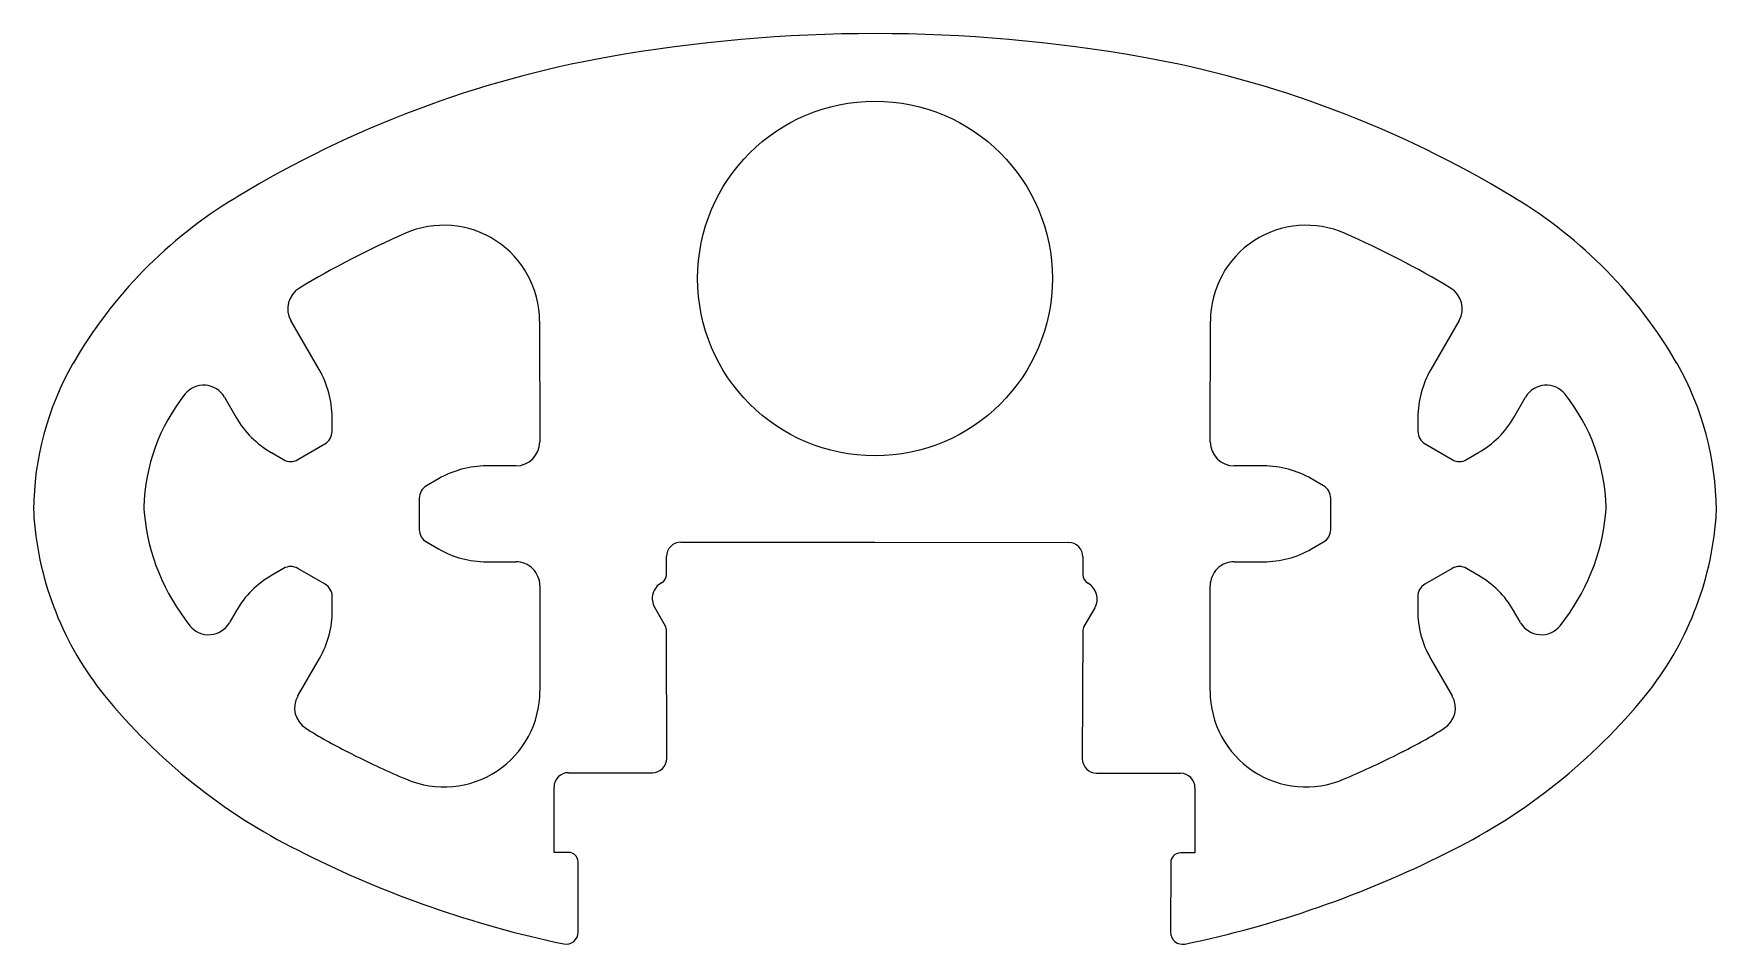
# Model space of a CAD drawing. Extents: x 1577 to 1612.1, y 1709.1 to 1728.1.
import ezdxf

# ---------------------------------------------------------------- set-up
doc = ezdxf.new("R2010")
doc.units = 0
doc.layers.get('0').update_dxf_attribs({"linetype": 'CONTINUOUS'})

msp = doc.modelspace()

# ---------------------------------------------------------------- linework, layer by layer
for p, q in [((1581.214, 1724.698), (1581.148, 1724.658)), ((1607.862, 1724.658), (1607.796, 1724.698)), ((1582.911, 1721.087), (1582.321, 1722.107)), ((1587.508, 1722.099), (1587.511, 1719.577)), ((1601.499, 1719.577), (1601.501, 1722.099)), ((1606.689, 1722.107), (1606.098, 1721.087)), ((1580.934, 1720.511), (1581.18, 1720.085)), ((1607.83, 1720.085), (1608.076, 1720.511)), ((1583.18, 1719.796), (1583.18, 1720.087)), ((1605.83, 1720.087), (1605.829, 1719.796)), ((1581.913, 1719.354), (1582.165, 1719.208)), ((1582.465, 1719.209), (1583.031, 1719.536)), ((1605.979, 1719.536), (1606.545, 1719.209)), ((1606.845, 1719.208), (1607.097, 1719.354)), ((1587.011, 1719.077), (1586.4, 1719.076)), ((1602.61, 1719.076), (1601.999, 1719.077)), ((1585.4, 1718.808), (1585.148, 1718.662)), ((1603.861, 1718.662), (1603.609, 1718.808)), ((1584.999, 1718.402), (1584.999, 1717.748)), ((1604.01, 1717.748), (1604.011, 1718.402)), ((1585.149, 1717.489), (1585.402, 1717.343)), ((1590.457, 1717.486), (1594.499, 1717.486)), ((1594.499, 1717.486), (1598.542, 1717.478)), ((1603.608, 1717.343), (1603.86, 1717.489)), ((1590.158, 1716.814), (1590.157, 1717.185)), ((1598.841, 1717.177), (1598.84, 1716.806)), ((1582.167, 1716.937), (1581.915, 1716.791)), ((1583.033, 1716.611), (1582.467, 1716.937)), ((1586.402, 1717.076), (1587.013, 1717.077)), ((1601.997, 1717.077), (1602.608, 1717.076)), ((1606.543, 1716.937), (1605.976, 1716.611)), ((1607.095, 1716.791), (1606.843, 1716.937)), ((1587.513, 1716.577), (1587.515, 1714.379)), ((1601.495, 1714.379), (1601.497, 1716.577)), ((1581.184, 1716.059), (1581.038, 1715.806)), ((1583.184, 1716.06), (1583.183, 1716.351)), ((1590.132, 1715.735), (1589.909, 1716.121)), ((1599.087, 1716.112), (1598.864, 1715.727)), ((1605.826, 1716.351), (1605.826, 1716.06)), ((1607.972, 1715.806), (1607.826, 1716.059)), ((1590.161, 1712.975), (1590.159, 1715.635)), ((1598.837, 1715.627), (1598.829, 1712.967)), ((1582.465, 1714.276), (1582.917, 1715.06)), ((1606.093, 1715.06), (1606.545, 1714.276)), ((1583.624, 1713.051), (1583.499, 1713.113)), ((1605.511, 1713.113), (1605.386, 1713.051)), ((1588.11, 1712.676), (1589.861, 1712.675)), ((1599.129, 1712.666), (1600.879, 1712.663)), ((1587.811, 1711.014), (1587.81, 1712.375)), ((1601.179, 1712.362), (1601.175, 1711.001)), ((1582.469, 1711.057), (1582.594, 1710.994)), ((1588.112, 1711.014), (1587.811, 1711.014)), ((1588.313, 1709.35), (1588.311, 1710.814)), ((1600.674, 1710.802), (1600.67, 1709.345)), ((1601.175, 1711.001), (1600.875, 1711.001)), ((1606.416, 1710.994), (1606.541, 1711.057))]:
    msp.add_line(p, q)
msp.add_circle((1594.505, 1722.986), 3.7)
for centre, radius, start, end in [((1594.505, 1696.195), 31.9, 79.9416, 100.0584), ((1592.86, 1705.469), 22.481, 100.0584, 121.2008), ((1596.15, 1705.469), 22.481, 58.7992, 79.9416), ((1586.168, 1716.37), 9.69, 121.2008, 149.9919), ((1602.842, 1716.37), 9.69, 30.0081, 58.7992), ((1592.86, 1705.469), 20.181, 113.8504, 120.8962), ((1585.508, 1722.097), 2, 0.0496, 113.8504), ((1603.501, 1722.097), 2, 66.1496, 179.9504), ((1596.15, 1705.469), 20.181, 59.1038, 66.1496), ((1582.754, 1722.357), 0.5, 120.8962, 210.0499), ((1606.256, 1722.357), 0.5, 329.9501, 59.1038), ((1583.209, 1718.116), 6.255, 150.348, 179.6073), ((1578.643, 1720.716), 1, 149.9919, 150.348), ((1581.18, 1720.085), 2, 0.0499, 30.0499), ((1607.83, 1720.085), 2, 149.9501, 179.9501), ((1610.367, 1720.716), 1, 29.652, 30.0081), ((1605.8, 1718.116), 6.255, 0.3927, 29.652), ((1580.501, 1720.261), 0.5, 30.0499, 141.6291), ((1608.509, 1720.261), 0.5, 38.3709, 149.9501), ((1583.209, 1718.116), 3.955, 141.6291, 178.5666), ((1605.8, 1718.116), 3.955, 1.4334, 38.3709), ((1582.911, 1721.087), 2, 210.0499, 240.0499), ((1606.098, 1721.087), 2, 299.9501, 329.9501), ((1582.88, 1719.796), 0.3, 300.0499, 0.0499), ((1587.011, 1719.577), 0.5, 270.0499, 0.0496), ((1601.999, 1719.577), 0.5, 179.9504, 269.9501), ((1606.129, 1719.796), 0.3, 179.9501, 239.9501), ((1582.315, 1719.468), 0.3, 240.0499, 300.0499), ((1606.695, 1719.468), 0.3, 239.9501, 299.9501), ((1586.402, 1717.076), 2, 90.0499, 120.0499), ((1602.608, 1717.076), 2, 59.9501, 89.9501), ((1585.299, 1718.402), 0.3, 120.0499, 180.0499), ((1603.711, 1718.402), 0.3, 359.9501, 59.9501), ((1578.955, 1718.145), 2, 179.6073, 184.3826), ((1580.256, 1718.19), 1, 178.5666, 185.3043), ((1608.754, 1718.19), 1, 354.6957, 1.4334), ((1610.055, 1718.145), 2, 355.6174, 0.3927), ((1583.647, 1718.505), 6.706, 184.3826, 218.9497), ((1583.647, 1718.505), 4.406, 185.3043, 218.8429), ((1605.363, 1718.505), 4.406, 321.1571, 354.6957), ((1605.363, 1718.505), 6.706, 321.0503, 355.6174), ((1585.299, 1717.749), 0.3, 180.0499, 240.0499), ((1590.457, 1717.186), 0.3, 90.0022, 180.0499), ((1598.541, 1717.178), 0.3, 359.8377, 89.8854), ((1603.71, 1717.749), 0.3, 299.9501, 359.9501), ((1586.4, 1719.076), 2, 240.0499, 270.0499), ((1602.61, 1719.076), 2, 269.9501, 299.9501), ((1582.917, 1715.06), 2, 120.0499, 150.0499), ((1582.317, 1716.677), 0.3, 60.0499, 120.0499), ((1587.013, 1716.577), 0.5, 0.0496, 90.0499), ((1589.958, 1716.814), 0.2, 298.6905, 0.0499), ((1599.04, 1716.805), 0.2, 179.8377, 241.1971), ((1601.997, 1716.577), 0.5, 89.9501, 179.9504), ((1606.693, 1716.677), 0.3, 59.9501, 119.9501), ((1606.093, 1715.06), 2, 29.9501, 59.9501), ((1582.883, 1716.351), 0.3, 0.0499, 60.0499), ((1590.234, 1716.309), 0.376, 118.6905, 210.0499), ((1598.763, 1716.301), 0.376, 329.8376, 61.1971), ((1606.126, 1716.351), 0.3, 119.9501, 179.9501), ((1581.184, 1716.059), 2, 330.0499, 0.0499), ((1607.826, 1716.059), 2, 179.9501, 209.9501), ((1580.605, 1716.055), 0.5, 218.8429, 330.0499), ((1589.959, 1715.635), 0.2, 0.0499, 30.0499), ((1599.037, 1715.626), 0.2, 149.8376, 179.8377), ((1608.405, 1716.055), 0.5, 209.9501, 321.1571), ((1588.001, 1722.103), 12.354, 219.231, 243.3978), ((1585.515, 1714.378), 2, 246.8859, 0.0496), ((1603.495, 1714.378), 2, 179.9504, 293.1141), ((1601.009, 1722.103), 12.354, 296.6022, 320.769), ((1582.898, 1714.026), 0.5, 150.0499, 237.7134), ((1606.112, 1714.026), 0.5, 302.2866, 29.9501), ((1588.001, 1722.103), 10.054, 237.7134, 243.3978), ((1601.009, 1722.103), 10.054, 296.6022, 302.2866), ((1592.592, 1730.959), 20.029, 243.3978, 246.8859), ((1589.861, 1712.975), 0.3, 269.9844, 0.0499), ((1599.129, 1712.966), 0.3, 179.8377, 269.9032), ((1596.417, 1730.959), 20.029, 293.1141, 296.6022), ((1588.11, 1712.376), 0.3, 89.9844, 180.0499), ((1600.879, 1712.363), 0.3, 359.8377, 89.9032), ((1592.592, 1730.959), 22.329, 243.3978, 258.161), ((1588.111, 1710.814), 0.2, 0.0499, 89.9844), ((1600.874, 1710.801), 0.2, 89.9032, 179.8377), ((1596.417, 1730.959), 22.329, 281.7681, 296.6022), ((1588.063, 1709.35), 0.25, 258.161, 0.0499), ((1600.92, 1709.345), 0.25, 179.8377, 281.7681)]:
    msp.add_arc(centre, radius, start, end)

doc.saveas('drawing.dxf')
